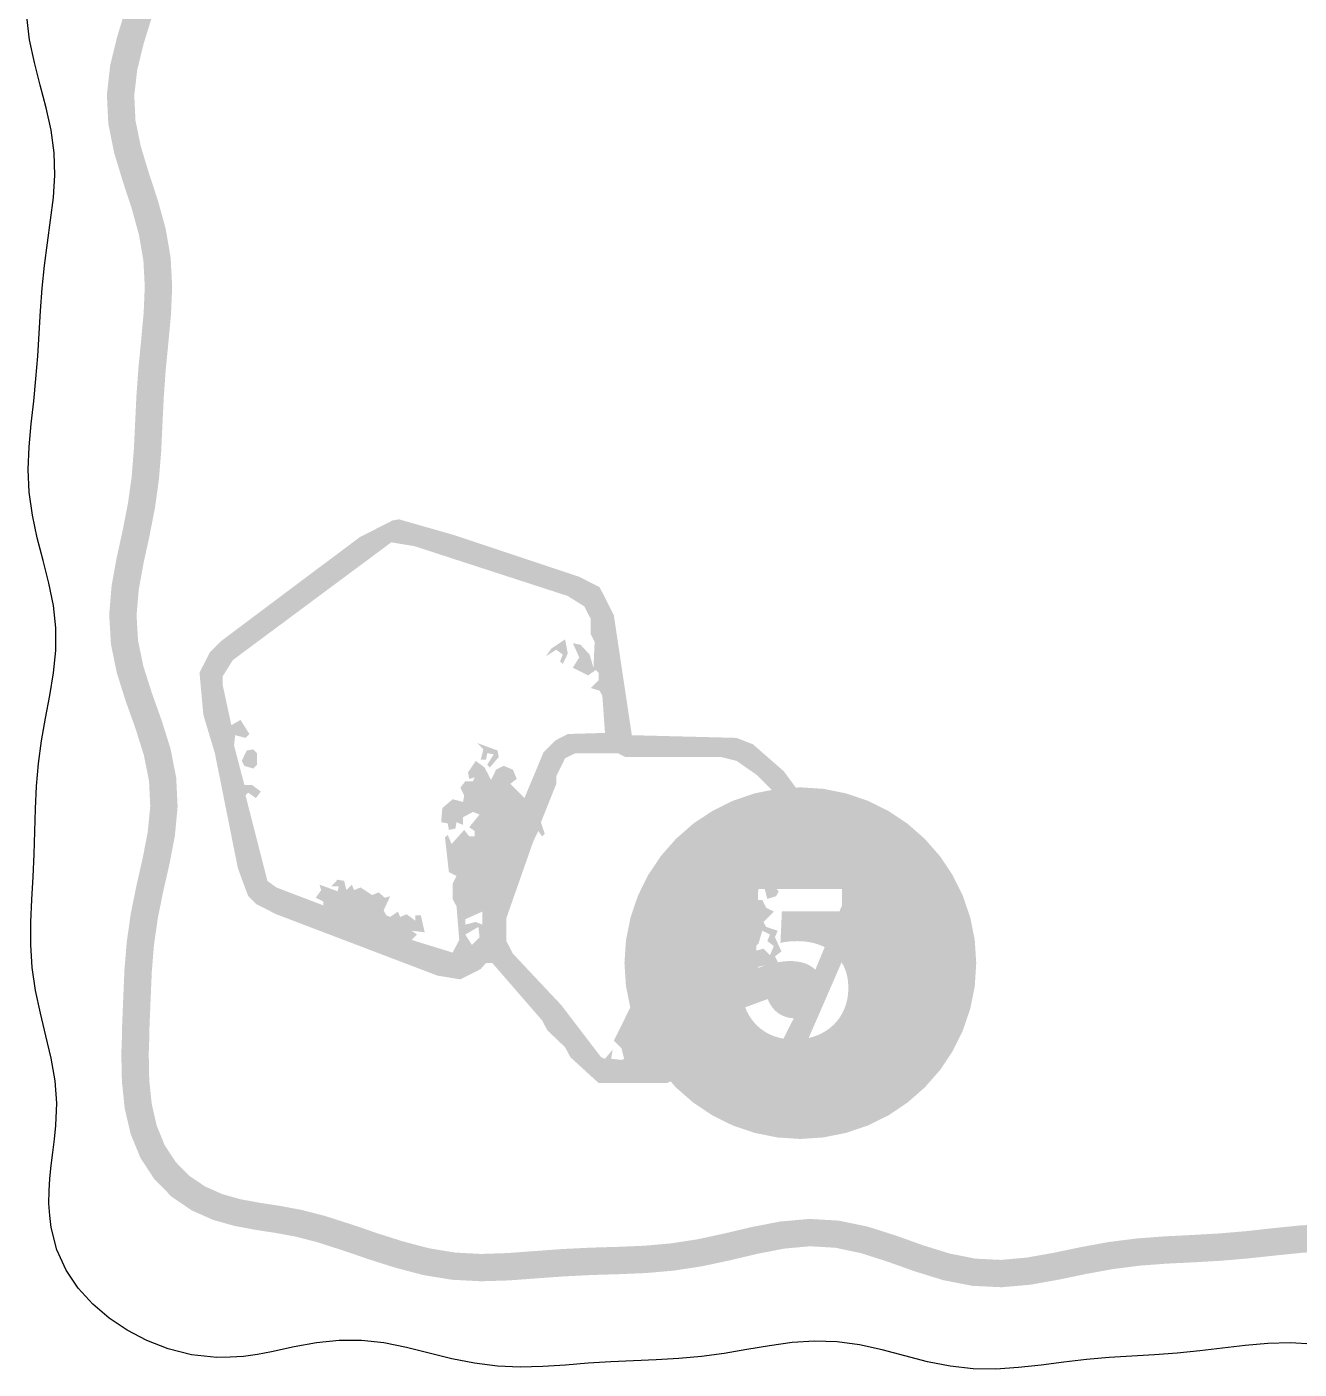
# Model space of a CAD drawing. Header units: millimetres. Extents: x 4 to 295, y 4 to 113.
# Drawn here: x 163.18 to 189.21, y 54.56 to 82.04 of the extents above; entities that cross this region are included whole.
import ezdxf

# ---------------------------------------------------------------- set-up
doc = ezdxf.new("R2010")
doc.units = ezdxf.units.MM
doc.layers.add('CUT', color=1, linetype='Continuous')
doc.layers.add('RASTER', color=7, linetype='Continuous')

msp = doc.modelspace()

# ---------------------------------------------------------------- hatches: boundary and pattern name
at = {"layer": 'RASTER'}
msp.add_hatch(color=7, dxfattribs=at).paths.add_polyline_path([(180.31, 98.672), (180.865, 98.664), (181.409, 98.634), (181.949, 98.563), (182.492, 98.45), (183.047, 98.306), (183.619, 98.164), (184.208, 98.063), (184.81, 98.043), (185.411, 98.117), (186, 98.272), (186.569, 98.468), (187.12, 98.656), (187.653, 98.795), (188.177, 98.864), (188.703, 98.86), (189.241, 98.797), (189.794, 98.702), (190.36, 98.605), (190.932, 98.53), (191.502, 98.481), (192.065, 98.448), (192.62, 98.411), (193.171, 98.357), (193.725, 98.282), (194.29, 98.201), (194.869, 98.142), (195.46, 98.136), (196.055, 98.206), (196.643, 98.349), (197.215, 98.536), (197.768, 98.725), (198.303, 98.869), (198.822, 98.94), (199.34, 98.925), (199.868, 98.833), (200.414, 98.688), (200.978, 98.527), (201.556, 98.391), (202.14, 98.302), (202.712, 98.267), (202.997, 98.254), (203.262, 98.249), (203.761, 98.21), (204.211, 98.134), (204.618, 98.018), (204.989, 97.867), (205.328, 97.688), (205.644, 97.486), (205.946, 97.264), (206.242, 97.018), (206.535, 96.742), (206.822, 96.425), (207.091, 96.061), (207.321, 95.648), (207.484, 95.187), (207.553, 94.677), (207.54, 94.417), (207.508, 94.16), (207.366, 93.617), (207.178, 93.065), (206.987, 92.494), (206.838, 91.907), (206.762, 91.311), (206.765, 90.718), (206.825, 90.138), (206.911, 89.571), (206.993, 89.017), (207.055, 88.466), (207.095, 87.913), (207.128, 87.352), (207.172, 86.784), (207.24, 86.212), (207.329, 85.646), (207.42, 85.091), (207.483, 84.551), (207.491, 84.024), (207.427, 83.5), (207.293, 82.967), (207.109, 82.418), (206.914, 81.85), (206.755, 81.263), (206.674, 80.662), (206.69, 80.059), (206.788, 79.468), (206.933, 78.895), (207.083, 78.338), (207.203, 77.795), (207.279, 77.256), (207.312, 76.714), (207.317, 76.162), (207.315, 75.602), (207.323, 75.036), (207.34, 74.474), (207.355, 73.921), (207.346, 73.378), (207.292, 72.842), (207.187, 72.304), (207.038, 71.756), (206.873, 71.192), (206.733, 70.609), (206.662, 70.01), (206.686, 69.406), (206.803, 68.81), (206.98, 68.231), (207.171, 67.672), (207.332, 67.131), (207.433, 66.602), (207.465, 66.075), (207.438, 65.539), (207.373, 64.99), (207.298, 64.429), (207.236, 63.86), (207.194, 63.292), (207.162, 62.731), (207.124, 62.179), (207.063, 61.631), (207.014, 61.368), (206.961, 61.112), (206.813, 60.623), (206.648, 60.183), (206.483, 59.777), (206.329, 59.394), (206.187, 59.026), (206.046, 58.665), (205.889, 58.31), (205.694, 57.961), (205.448, 57.629), (205.14, 57.332), (204.771, 57.091), (204.346, 56.929), (203.871, 56.859), (203.349, 56.886), (203.076, 56.937), (202.797, 56.996), (202.232, 57.138), (201.656, 57.255), (201.075, 57.33), (200.5, 57.365), (199.934, 57.377), (199.376, 57.387), (198.82, 57.408), (198.261, 57.439), (197.691, 57.463), (197.11, 57.455), (196.522, 57.394), (195.938, 57.272), (195.366, 57.109), (194.81, 56.939), (194.273, 56.806), (193.752, 56.741), (193.236, 56.761), (192.711, 56.865), (192.167, 57.029), (191.605, 57.217), (191.026, 57.382), (190.435, 57.49), (189.844, 57.526), (189.261, 57.502), (188.691, 57.445), (188.132, 57.383), (187.579, 57.336), (187.024, 57.304), (186.461, 57.276), (185.89, 57.233), (185.315, 57.16), (184.744, 57.056), (184.184, 56.939), (183.639, 56.842), (183.111, 56.794), (182.59, 56.819), (182.064, 56.923), (181.524, 57.09), (180.964, 57.29), (180.386, 57.474), (179.791, 57.598), (179.189, 57.633), (178.594, 57.58), (178.014, 57.468), (177.45, 57.335), (176.901, 57.216), (176.358, 57.132), (175.813, 57.084), (175.26, 57.061), (174.699, 57.044), (174.133, 57.016), (173.569, 56.975), (173.014, 56.934), (172.471, 56.916), (171.938, 56.944), (171.406, 57.031), (170.866, 57.174), (170.316, 57.349), (170.043, 57.445), (169.774, 57.534), (169.272, 57.695), (168.806, 57.815), (168.366, 57.898), (167.95, 57.962), (167.554, 58.034), (167.176, 58.14), (166.822, 58.297), (166.5, 58.515), (166.222, 58.797), (165.997, 59.14), (165.833, 59.54), (165.73, 59.99), (165.679, 60.482), (165.669, 61.013), (165.679, 61.297), (165.685, 61.582), (165.708, 62.142), (165.732, 62.696), (165.776, 63.243), (165.854, 63.787), (165.965, 64.336), (166.093, 64.898), (166.204, 65.476), (166.26, 66.07), (166.231, 66.671), (166.113, 67.267), (165.931, 67.846), (165.731, 68.407), (165.559, 68.949), (165.45, 69.475), (165.42, 69.995), (165.465, 70.522), (165.564, 71.065), (165.686, 71.624), (165.797, 72.194), (165.877, 72.77), (165.924, 73.343), (165.95, 73.908), (165.977, 74.465), (166.017, 75.019), (166.071, 75.576), (166.124, 76.144), (166.149, 76.725), (166.117, 77.316), (166.016, 77.906), (165.856, 78.486), (165.671, 79.05), (165.506, 79.595), (165.398, 80.121), (165.373, 80.637), (165.433, 81.157), (165.564, 81.693), (165.736, 82.247), (165.905, 82.818), (166.033, 83.402), (166.1, 83.991), (166.109, 84.574), (166.082, 85.146), (166.045, 85.707), (166.016, 86.262), (166, 86.819), (165.986, 87.383), (165.953, 87.956), (165.884, 88.535), (165.773, 89.112), (165.638, 89.678), (165.508, 90.228), (165.421, 90.761), (165.404, 91.281), (165.468, 91.801), (165.609, 92.334), (165.799, 92.884), (165.995, 93.454), (166.149, 94.025), (166.21, 94.32), (166.248, 94.601), (166.296, 95.114), (166.323, 95.589), (166.359, 96.027), (166.427, 96.43), (166.54, 96.799), (166.705, 97.135), (166.921, 97.436), (167.186, 97.705), (167.498, 97.943), (167.854, 98.155), (168.252, 98.346), (168.691, 98.517), (169.181, 98.669), (169.015, 99.204), (168.506, 99.046), (168.03, 98.86), (167.59, 98.649), (167.185, 98.408), (166.816, 98.126), (166.492, 97.797), (166.224, 97.422), (166.019, 97.005), (165.882, 96.559), (165.803, 96.097), (165.764, 95.628), (165.737, 95.157), (165.691, 94.661), (165.658, 94.415), (165.605, 94.16), (165.459, 93.618), (165.269, 93.067), (165.072, 92.496), (164.918, 91.908), (164.844, 91.307), (164.863, 90.707), (164.958, 90.119), (165.092, 89.548), (165.226, 88.993), (165.33, 88.449), (165.395, 87.907), (165.426, 87.36), (165.44, 86.803), (165.456, 86.239), (165.485, 85.674), (165.523, 85.114), (165.549, 84.565), (165.541, 84.027), (165.48, 83.495), (165.362, 82.958), (165.199, 82.409), (165.024, 81.842), (164.881, 81.257), (164.813, 80.656), (164.842, 80.051), (164.962, 79.457), (165.137, 78.881), (165.32, 78.324), (165.469, 77.783), (165.56, 77.253), (165.588, 76.722), (165.565, 76.182), (165.514, 75.63), (165.459, 75.066), (165.418, 74.499), (165.391, 73.935), (165.364, 73.379), (165.32, 72.832), (165.244, 72.287), (165.137, 71.737), (165.014, 71.175), (164.909, 70.596), (164.86, 70.003), (164.895, 69.402), (165.017, 68.807), (165.2, 68.228), (165.4, 67.668), (165.57, 67.127), (165.675, 66.602), (165.7, 66.083), (165.649, 65.556), (165.544, 65.013), (165.417, 64.454), (165.301, 63.882), (165.219, 63.305), (165.172, 62.731), (165.148, 62.165), (165.125, 61.601), (165.119, 61.313), (165.108, 61.013), (165.12, 60.449), (165.177, 59.899), (165.299, 59.371), (165.501, 58.88), (165.785, 58.445), (166.142, 58.084), (166.55, 57.807), (166.986, 57.613), (167.427, 57.489), (167.857, 57.409), (168.272, 57.345), (168.684, 57.269), (169.115, 57.157), (169.601, 57.001), (169.862, 56.914), (170.141, 56.816), (170.709, 56.636), (171.289, 56.483), (171.878, 56.387), (172.466, 56.356), (173.044, 56.374), (173.61, 56.416), (174.167, 56.456), (174.721, 56.484), (175.281, 56.501), (175.849, 56.525), (176.425, 56.576), (177.003, 56.665), (177.574, 56.788), (178.132, 56.92), (178.672, 57.025), (179.198, 57.073), (179.717, 57.043), (180.243, 56.933), (180.785, 56.759), (181.346, 56.559), (181.927, 56.379), (182.522, 56.263), (183.122, 56.234), (183.714, 56.286), (184.29, 56.389), (184.851, 56.506), (185.401, 56.606), (185.946, 56.676), (186.496, 56.717), (187.054, 56.744), (187.619, 56.777), (188.187, 56.826), (188.749, 56.887), (189.3, 56.943), (189.838, 56.966), (190.367, 56.934), (190.898, 56.836), (191.439, 56.681), (191.998, 56.495), (192.575, 56.321), (193.171, 56.205), (193.775, 56.181), (194.375, 56.255), (194.959, 56.399), (195.524, 56.571), (196.073, 56.728), (196.609, 56.84), (197.143, 56.896), (197.682, 56.903), (198.233, 56.879), (198.794, 56.848), (199.36, 56.827), (199.923, 56.817), (200.477, 56.805), (201.022, 56.773), (201.563, 56.702), (202.108, 56.591), (202.668, 56.451), (202.967, 56.387), (203.295, 56.329), (203.897, 56.299), (204.486, 56.387), (205.024, 56.591), (205.488, 56.892), (205.868, 57.258), (206.164, 57.656), (206.39, 58.059), (206.563, 58.449), (206.71, 58.823), (206.851, 59.189), (207.002, 59.567), (207.17, 59.98), (207.344, 60.445), (207.502, 60.966), (207.564, 61.259), (207.618, 61.556), (207.682, 62.128), (207.722, 62.696), (207.753, 63.256), (207.794, 63.809), (207.854, 64.361), (207.929, 64.921), (207.996, 65.492), (208.025, 66.078), (207.989, 66.672), (207.876, 67.263), (207.705, 67.842), (207.513, 68.404), (207.347, 68.947), (207.243, 69.472), (207.222, 69.988), (207.285, 70.51), (207.415, 71.048), (207.577, 71.604), (207.733, 72.177), (207.847, 72.76), (207.905, 73.345), (207.916, 73.923), (207.9, 74.49), (207.883, 75.049), (207.876, 75.604), (207.877, 76.164), (207.872, 76.734), (207.836, 77.312), (207.754, 77.894), (207.627, 78.472), (207.476, 79.036), (207.337, 79.584), (207.247, 80.113), (207.234, 80.631), (207.304, 81.151), (207.449, 81.685), (207.64, 82.238), (207.831, 82.809), (207.978, 83.397), (208.05, 83.994), (208.042, 84.588), (207.975, 85.169), (207.883, 85.735), (207.795, 86.289), (207.73, 86.838), (207.687, 87.39), (207.654, 87.95), (207.613, 88.518), (207.549, 89.089), (207.466, 89.655), (207.381, 90.209), (207.324, 90.749), (207.321, 91.277), (207.388, 91.802), (207.524, 92.336), (207.709, 92.886), (207.902, 93.455), (208.056, 94.041), (208.098, 94.369), (208.112, 94.718), (208.029, 95.318), (207.833, 95.876), (207.564, 96.363), (207.257, 96.779), (206.936, 97.133), (206.614, 97.438), (206.292, 97.706), (205.96, 97.949), (205.609, 98.173), (205.225, 98.375), (204.8, 98.548), (204.334, 98.681), (203.83, 98.766), (203.295, 98.809), (203.014, 98.815), (202.743, 98.826), (202.199, 98.86), (201.663, 98.941), (201.12, 99.07), (200.563, 99.228), (199.988, 99.38), (199.396, 99.483), (198.792, 99.5), (198.191, 99.419), (197.605, 99.261), (197.037, 99.068), (196.489, 98.888), (195.956, 98.757), (195.43, 98.696), (194.9, 98.702), (194.358, 98.758), (193.802, 98.837), (193.236, 98.913), (192.666, 98.97), (192.1, 99.007), (191.542, 99.04), (190.992, 99.087), (190.443, 99.159), (189.888, 99.254), (189.321, 99.351), (188.738, 99.419), (188.143, 99.423), (187.545, 99.345), (186.958, 99.192), (186.388, 98.998), (185.837, 98.809), (185.304, 98.667), (184.785, 98.602), (184.266, 98.621), (183.734, 98.712), (183.185, 98.85), (182.619, 98.996), (182.042, 99.116), (181.461, 99.192), (180.884, 99.224), (180.318, 99.232)])
h = msp.add_hatch(color=7, dxfattribs=at)
h.paths.add_polyline_path([(170.657, 71.933), (170.79, 71.957), (171.889, 71.643), (174.48, 70.779), (174.896, 70.568), (175.187, 69.994), (175.555, 67.537), (177.699, 67.482), (178.036, 67.349), (178.664, 66.799), (178.931, 66.438), (180.077, 65.308), (180.313, 64.994), (180.446, 64.735), (180.446, 64.264), (178.9, 60.708), (178.327, 60.574), (176.443, 60.496), (176.286, 60.417), (174.873, 60.417), (174.299, 60.943), (174.19, 61.147), (173.828, 61.493), (173.719, 61.697), (172.698, 62.874), (172.572, 62.874), (172.462, 62.749), (172.046, 62.537), (171.575, 62.615), (168.278, 63.871), (167.862, 64.083), (167.705, 64.24), (167.493, 64.813), (167.022, 67.168), (166.787, 67.953), (166.708, 68.817), (166.92, 69.233), (167.156, 69.468), (169.982, 71.588)])
h.paths.add_polyline_path([(170.633, 71.486), (167.391, 69.076), (167.179, 68.738), (167.179, 68.581), (167.36, 67.741), (167.548, 67.851), (167.729, 67.561), (167.65, 67.482), (167.438, 67.537), (167.415, 67.325), (167.627, 66.517), (167.784, 66.517), (167.964, 66.383), (167.862, 66.25), (167.705, 66.36), (167.65, 66.305), (168.098, 64.554), (168.278, 64.421), (169.244, 64.052), (169.244, 64.13), (169.087, 64.209), (169.197, 64.366), (169.165, 64.476), (169.534, 64.342), (169.558, 64.444), (169.401, 64.444), (169.534, 64.578), (169.668, 64.554), (169.715, 64.366), (169.825, 64.476), (169.872, 64.366), (170.005, 64.421), (170.241, 64.264), (170.374, 64.319), (170.5, 64.209), (170.61, 64.24), (170.476, 63.95), (170.531, 63.848), (170.61, 63.816), (170.767, 63.926), (170.814, 63.816), (170.947, 63.871), (171.128, 63.738), (171.128, 63.848), (171.238, 63.848), (171.316, 63.502), (171.049, 63.534), (171.159, 63.455), (171.049, 63.345), (171.889, 63.086), (172.023, 63.345), (171.968, 64.028), (171.889, 64.185), (171.889, 64.499), (171.968, 64.656), (171.811, 64.735), (171.732, 65.441), (171.787, 65.496), (171.866, 65.308), (172.125, 65.598), (172.227, 65.465), (172.337, 65.465), (172.337, 65.575), (172.227, 65.653), (172.439, 65.912), (172.305, 65.967), (172.101, 65.857), (172.101, 65.7), (171.968, 65.755), (171.944, 65.622), (171.811, 65.598), (171.787, 65.732), (171.654, 65.755), (171.677, 66.046), (171.889, 66.226), (172.101, 66.171), (172.125, 66.305), (172.046, 66.462), (172.148, 66.595), (172.305, 66.595), (172.337, 66.674), (172.227, 66.642), (172.203, 66.776), (172.36, 67.011), (172.541, 66.878), (172.674, 66.619), (172.776, 66.831), (172.933, 66.909), (173.122, 66.831), (173.2, 66.642), (173.067, 66.54), (173.357, 66.25), (173.75, 67.192), (173.985, 67.427), (174.244, 67.561), (175.006, 67.584), (174.951, 68.346), (174.896, 68.448), (174.715, 68.503), (174.873, 68.66), (174.873, 68.817), (174.818, 68.872), (174.661, 68.762), (174.347, 68.919), (174.48, 69.131), (174.347, 69.421), (174.504, 69.39), (174.692, 69.186), (174.77, 68.919), (174.794, 69.445), (174.715, 69.602), (174.715, 69.916), (174.582, 70.175), (174.244, 70.387), (171.104, 71.408)], flags=0)
h.paths.add_polyline_path([(174.19, 69.5), (174.244, 69.209), (174.142, 68.997), (174.087, 69.052), (174.142, 69.186), (174.009, 69.288), (173.797, 69.154), (173.907, 69.311)], flags=0)
h.paths.add_polyline_path([(172.384, 67.38), (172.808, 67.223), (172.831, 67.09), (172.651, 66.878), (172.596, 66.933), (172.729, 67.145), (172.596, 67.168), (172.572, 67.035), (172.462, 67.035), (172.517, 67.247)], flags=0)
h.paths.add_polyline_path([(167.674, 67.223), (167.807, 67.247), (167.886, 67.168), (167.886, 66.933), (167.807, 66.854), (167.627, 66.909), (167.572, 67.011)], flags=0)
h.paths.add_polyline_path([(174.401, 67.168), (174.19, 67.066), (174.009, 66.697), (174.009, 66.54), (173.695, 65.755), (173.773, 65.52), (173.719, 65.465), (173.64, 65.575), (173.538, 65.363), (172.988, 63.793), (172.988, 63.322), (173.122, 63.063), (174.111, 62.011), (174.927, 60.943), (175.006, 60.912), (175.163, 61.1), (175.132, 60.912), (175.344, 60.888), (175.398, 60.912), (175.344, 61.124), (175.187, 61.281), (175.524, 61.964), (175.658, 61.909), (175.736, 61.987), (175.579, 62.144), (175.869, 62.325), (175.736, 62.458), (175.76, 62.592), (175.972, 62.537), (176.05, 62.615), (175.838, 62.749), (176.576, 64.366), (176.757, 64.499), (177.149, 64.499), (177.44, 63.848), (177.62, 63.871), (177.911, 63.738), (177.722, 63.895), (177.722, 64.083), (177.911, 64.052), (177.911, 64.162), (177.699, 64.264), (177.463, 64.028), (177.408, 64.24), (177.487, 64.397), (177.777, 64.421), (177.911, 64.287), (178.091, 64.421), (178.146, 64.366), (178.036, 64.24), (178.068, 64.162), (178.225, 64.162), (178.303, 64.005), (178.46, 63.926), (178.248, 63.714), (178.303, 63.612), (178.539, 63.534), (178.484, 63.4), (178.617, 63.11), (178.484, 63.008), (178.562, 62.851), (178.507, 62.749), (178.272, 62.56), (178.303, 62.827), (178.146, 62.796), (178.115, 62.592), (177.989, 62.403), (177.879, 62.403), (178.013, 62.694), (177.958, 62.749), (177.801, 62.639), (177.754, 62.749), (177.62, 62.772), (177.62, 63.008), (177.777, 63.4), (177.644, 63.455), (177.408, 62.874), (177.542, 62.694), (177.518, 62.513), (177.675, 62.435), (177.722, 62.246), (177.911, 62.121), (177.754, 61.775), (177.699, 61.83), (177.832, 62.121), (177.644, 62.011), (177.62, 62.144), (177.518, 62.089), (177.518, 61.932), (177.408, 61.964), (177.361, 61.854), (177.306, 61.909), (177.487, 62.278), (177.597, 62.325), (177.542, 62.38), (177.33, 62.278), (177.251, 62.042), (177.149, 61.987), (176.992, 62.066), (176.859, 61.885), (176.914, 61.83), (177.204, 61.885), (177.016, 61.461), (177.283, 61.383), (177.126, 61.226), (177.016, 61.383), (176.89, 61.383), (176.78, 61.179), (176.812, 61.069), (176.623, 61.147), (176.521, 61.359), (176.419, 61.304), (176.388, 61.1), (176.152, 60.99), (177.149, 60.967), (177.306, 61.045), (178.248, 61.045), (178.586, 61.179), (179.033, 62.066), (179.975, 64.342), (180.03, 64.554), (179.763, 64.994), (178.617, 66.124), (178.507, 66.328), (178.115, 66.721), (177.699, 67.011), (177.385, 67.09), (175.422, 67.09), (175.265, 67.168)], flags=0)
h.paths.add_polyline_path([(178.272, 64.397), (178.484, 64.421), (178.562, 64.342), (178.507, 64.24), (178.327, 64.185)], flags=0)
h.paths.add_polyline_path([(172.494, 63.926), (172.148, 63.769), (172.148, 63.659), (172.36, 63.714), (172.494, 63.659)], flags=0)
h.paths.add_polyline_path([(176.733, 63.926), (176.6, 63.793), (176.655, 63.659), (176.545, 63.424), (176.702, 63.455), (176.812, 63.738), (176.89, 63.769), (176.89, 63.298), (177.047, 63.298), (177.44, 63.11), (177.408, 63.267), (177.094, 63.345), (176.992, 63.557), (177.126, 63.738), (177.094, 63.816), (176.969, 63.926), (176.78, 63.816)], flags=0)
h.paths.add_polyline_path([(177.283, 63.848), (177.228, 63.793), (177.361, 63.534), (177.487, 63.534), (177.518, 63.691), (177.33, 63.738)], flags=0)
h.paths.add_polyline_path([(172.415, 63.612), (172.148, 63.455), (172.282, 63.243), (172.439, 63.4)], flags=0)
h.paths.add_polyline_path([(178.225, 63.534), (178.146, 63.267), (178.013, 63.165), (178.036, 63.11), (178.248, 63.165), (178.382, 63.031), (178.46, 63.22), (178.327, 63.322), (178.382, 63.455)], flags=0)
h.paths.add_polyline_path([(176.341, 63.063), (176.309, 62.874), (176.419, 62.906), (176.655, 62.796), (176.655, 62.906)], flags=0)
h.paths.add_polyline_path([(176.6, 61.909), (176.498, 61.854), (176.498, 61.728), (176.812, 61.54), (176.812, 61.728), (176.702, 61.697)], flags=0)
h = msp.add_hatch(color=7, dxfattribs=at)
h.paths.add_polyline_path([(182.603, 62.87), (182.573, 62.4), (182.481, 61.938), (182.329, 61.492), (182.121, 61.07), (181.86, 60.678), (181.549, 60.324), (181.195, 60.014), (180.804, 59.752), (180.381, 59.544), (179.935, 59.393), (179.474, 59.301), (179.004, 59.27), (178.534, 59.301), (178.072, 59.393), (177.626, 59.544), (177.204, 59.752), (176.812, 60.014), (176.458, 60.324), (176.148, 60.678), (175.886, 61.07), (175.678, 61.492), (175.527, 61.938), (175.435, 62.4), (175.404, 62.87), (175.435, 63.34), (175.527, 63.801), (175.678, 64.247), (175.886, 64.67), (176.148, 65.061), (176.458, 65.415), (176.812, 65.726), (177.204, 65.987), (177.626, 66.195), (178.072, 66.347), (178.534, 66.439), (179.004, 66.469), (179.474, 66.439), (179.935, 66.347), (180.381, 66.195), (180.804, 65.987), (181.195, 65.726), (181.549, 65.415), (181.86, 65.061), (182.121, 64.67), (182.329, 64.247), (182.481, 63.801), (182.573, 63.34)])
h.paths.add_polyline_path([(179.853, 63.932), (179.853, 64.39), (178.142, 64.39), (178.091, 62.747), (178.108, 62.755), (178.126, 62.763), (178.144, 62.771), (178.163, 62.78), (178.183, 62.787), (178.203, 62.795), (178.224, 62.803), (178.246, 62.81), (178.267, 62.818), (178.289, 62.825), (178.311, 62.832), (178.334, 62.838), (178.356, 62.845), (178.379, 62.851), (178.401, 62.857), (178.424, 62.863), (178.447, 62.869), (178.47, 62.874), (178.493, 62.879), (178.516, 62.884), (178.54, 62.888), (178.563, 62.892), (178.587, 62.896), (178.611, 62.9), (178.635, 62.902), (178.658, 62.905), (178.681, 62.907), (178.704, 62.909), (178.726, 62.91), (178.748, 62.911), (178.77, 62.912), (178.791, 62.912), (178.822, 62.912), (178.853, 62.911), (178.883, 62.908), (178.913, 62.905), (178.944, 62.901), (178.974, 62.897), (179.004, 62.891), (179.033, 62.885), (179.063, 62.877), (179.091, 62.868), (179.119, 62.858), (179.147, 62.846), (179.173, 62.834), (179.199, 62.819), (179.224, 62.804), (179.248, 62.787), (179.271, 62.769), (179.294, 62.749), (179.315, 62.728), (179.335, 62.706), (179.353, 62.682), (179.371, 62.657), (179.388, 62.63), (179.403, 62.602), (179.417, 62.573), (179.429, 62.541), (179.439, 62.508), (179.448, 62.473), (179.454, 62.436), (179.459, 62.397), (179.462, 62.356), (179.462, 62.313), (179.462, 62.28), (179.46, 62.247), (179.456, 62.215), (179.451, 62.184), (179.445, 62.154), (179.437, 62.125), (179.428, 62.097), (179.418, 62.069), (179.406, 62.043), (179.394, 62.017), (179.38, 61.993), (179.365, 61.97), (179.35, 61.948), (179.333, 61.927), (179.315, 61.907), (179.297, 61.889), (179.277, 61.871), (179.257, 61.855), (179.236, 61.839), (179.214, 61.825), (179.191, 61.812), (179.168, 61.799), (179.144, 61.788), (179.118, 61.778), (179.093, 61.769), (179.067, 61.761), (179.04, 61.755), (179.013, 61.749), (178.986, 61.745), (178.958, 61.742), (178.93, 61.741), (178.902, 61.74), (178.852, 61.742), (178.803, 61.747), (178.757, 61.755), (178.712, 61.767), (178.669, 61.782), (178.627, 61.801), (178.587, 61.823), (178.549, 61.848), (178.513, 61.876), (178.48, 61.907), (178.45, 61.939), (178.422, 61.974), (178.397, 62.011), (178.374, 62.05), (178.354, 62.091), (178.337, 62.135), (177.874, 61.965), (177.906, 61.891), (177.942, 61.82), (177.983, 61.754), (178.028, 61.692), (178.077, 61.633), (178.131, 61.579), (178.189, 61.529), (178.252, 61.483), (178.319, 61.442), (178.389, 61.406), (178.463, 61.376), (178.541, 61.351), (178.622, 61.331), (178.707, 61.318), (178.796, 61.309), (178.889, 61.307), (178.945, 61.308), (179, 61.311), (179.054, 61.317), (179.108, 61.325), (179.161, 61.335), (179.212, 61.347), (179.264, 61.362), (179.314, 61.379), (179.363, 61.398), (179.41, 61.419), (179.456, 61.442), (179.501, 61.467), (179.543, 61.494), (179.585, 61.523), (179.624, 61.554), (179.662, 61.587), (179.698, 61.622), (179.733, 61.659), (179.765, 61.698), (179.795, 61.738), (179.824, 61.781), (179.85, 61.826), (179.875, 61.872), (179.898, 61.92), (179.918, 61.971), (179.936, 62.023), (179.951, 62.076), (179.963, 62.131), (179.973, 62.188), (179.98, 62.247), (179.984, 62.307), (179.985, 62.369), (179.984, 62.425), (179.98, 62.48), (179.974, 62.533), (179.965, 62.585), (179.954, 62.635), (179.941, 62.683), (179.925, 62.729), (179.906, 62.774), (179.886, 62.817), (179.863, 62.859), (179.839, 62.899), (179.812, 62.937), (179.784, 62.973), (179.754, 63.008), (179.722, 63.04), (179.688, 63.072), (179.652, 63.101), (179.614, 63.128), (179.576, 63.154), (179.535, 63.178), (179.493, 63.2), (179.45, 63.221), (179.405, 63.239), (179.358, 63.256), (179.311, 63.271), (179.262, 63.284), (179.212, 63.295), (179.161, 63.304), (179.11, 63.311), (179.057, 63.316), (179.003, 63.319), (178.949, 63.32), (178.928, 63.32), (178.907, 63.319), (178.885, 63.319), (178.863, 63.318), (178.84, 63.317), (178.817, 63.315), (178.793, 63.314), (178.768, 63.312), (178.743, 63.309), (178.72, 63.306), (178.697, 63.303), (178.675, 63.3), (178.654, 63.296), (178.634, 63.292), (178.614, 63.287), (178.596, 63.282), (178.626, 63.932), (179.853, 63.932)], flags=0)

# ---------------------------------------------------------------- linework, layer by layer
at = {"layer": 'CUT'}
msp.add_lwpolyline([(189.487, 55.07), (189.027, 55.098), (188.567, 55.085), (188.105, 55.042), (187.642, 54.985), (187.178, 54.929), (186.714, 54.884), (186.249, 54.851), (185.786, 54.825), (185.323, 54.796), (184.86, 54.756), (184.398, 54.703), (183.934, 54.642), (183.47, 54.588), (183.004, 54.557), (182.537, 54.563), (182.07, 54.615), (181.603, 54.708), (181.139, 54.827), (180.676, 54.95), (180.215, 55.053), (179.755, 55.116), (179.296, 55.132), (178.836, 55.101), (178.374, 55.036), (177.911, 54.956), (177.447, 54.878), (176.982, 54.815), (176.517, 54.773), (176.053, 54.747), (175.589, 54.728), (175.126, 54.706), (174.663, 54.677), (174.2, 54.642), (173.735, 54.612), (173.27, 54.6), (172.803, 54.62), (172.337, 54.678), (171.871, 54.771), (171.407, 54.886), (170.944, 55.002), (170.483, 55.094), (170.024, 55.145), (169.565, 55.145), (169.105, 55.096), (168.643, 55.012), (168.181, 54.911), (167.897, 54.86), (167.609, 54.816), (167.336, 54.801), (167.061, 54.796), (166.803, 54.82), (166.546, 54.853), (166.306, 54.911), (166.065, 54.976), (165.628, 55.146), (165.226, 55.357), (164.857, 55.604), (164.523, 55.888), (164.227, 56.215), (163.979, 56.586), (163.789, 57.002), (163.669, 57.458), (163.642, 57.706), (163.622, 57.949), (163.63, 58.208), (163.642, 58.462), (163.675, 58.73), (163.704, 58.993), (163.744, 59.269), (163.77, 59.545), (163.787, 60.001), (163.753, 60.46), (163.673, 60.921), (163.565, 61.383), (163.451, 61.847), (163.353, 62.312), (163.285, 62.778), (163.254, 63.245), (163.255, 63.71), (163.275, 64.175), (163.301, 64.638), (163.323, 65.101), (163.339, 65.564), (163.353, 66.028), (163.374, 66.493), (163.413, 66.958), (163.475, 67.423), (163.556, 67.888), (163.644, 68.351), (163.721, 68.813), (163.768, 69.273), (163.769, 69.732), (163.72, 70.192), (163.628, 70.652), (163.51, 71.115), (163.388, 71.579), (163.287, 72.044), (163.223, 72.511), (163.202, 72.978), (163.22, 73.444), (163.262, 73.909), (163.315, 74.373), (163.362, 74.836), (163.399, 75.298), (163.427, 75.761), (163.453, 76.225), (163.486, 76.689), (163.534, 77.154), (163.596, 77.618), (163.662, 78.082), (163.717, 78.543), (163.745, 79.004), (163.731, 79.463), (163.671, 79.923), (163.572, 80.384), (163.449, 80.847), (163.328, 81.311), (163.231, 81.777), (163.175, 82.245)], dxfattribs=at)

doc.saveas('drawing.dxf')
